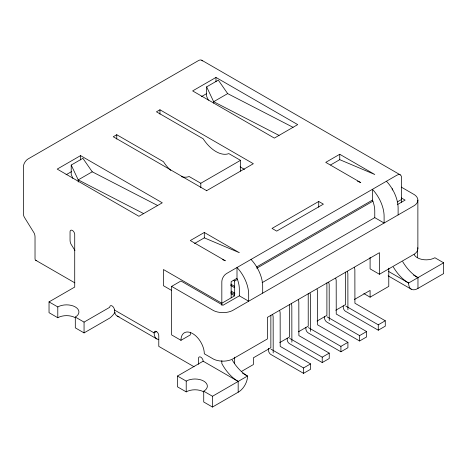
<?xml version="1.0" encoding="UTF-8"?>
<svg xmlns="http://www.w3.org/2000/svg" width="467" height="467" viewBox="0 0 467 467"><rect width="100%" height="100%" fill="white"/><g stroke="black" fill="none" stroke-linecap="round" stroke-linejoin="round"><path stroke-width="0.7" d="M80.558 155.622L57.207 169.101L138.933 216.285L162.282 202.806L80.558 155.622L80.558 159.936M170.788 170.426A28.277 16.327 60 0 1 163.45 161.687L116.75 134.73L113.248 136.749L206.648 190.67M206.391 190.822L253.347 163.713L159.947 109.786L156.445 111.811L203.145 138.769A28.277 16.327 60 0 0 228.83 153.602L240.505 160.339L240.505 171.126M215.987 77.434L192.637 90.913L274.363 138.098L297.712 124.613L215.987 77.434L215.987 81.748M72.899 178.376L71.218 174.495L71.218 165.061L82.892 158.319L92.233 171.798L157.613 205.503M208.329 100.189L206.648 96.307L206.648 86.868L218.322 80.131L227.662 93.61L293.043 127.31M66.045 174.786L71.72 171.506M201.475 96.599L206.519 93.68M92.233 171.798L78.222 179.888L78.222 182.042M227.662 93.61L213.653 101.701L213.653 103.137M181.465 176.695A28.277 16.327 60 0 0 189.135 176.52L200.81 183.257L240.505 160.339M75.304 317.735A12.381 7.151 0 0 0 57.791 317.735L49.035 312.68L49.035 301.892L74.72 287.065L74.72 234.487A3.304 1.909 60 0 0 72.385 230.441A3.304 1.909 60 0 0 70.05 231.79L70.05 239.88A13.362 7.717 -60 0 0 71.136 244.334L74.936 250.475M194.564 243.482L204.312 237.855L239.338 252.688L204.312 232.467L190.303 240.552L225.327 260.773L222.683 259.652M330.607 164.944L339.743 159.667L374.767 174.495L339.743 154.273L325.733 162.364L360.757 182.585L357.453 181.184M49.035 301.892L57.791 306.947A12.381 7.151 0 0 1 75.304 306.947A12.381 7.151 0 0 1 75.304 317.058L84.06 322.113L109.745 307.286A3.304 1.909 60 0 1 112.08 305.938A3.304 1.909 60 0 1 114.415 309.983A13.21 7.624 -60 0 0 119.085 316.626M75.304 317.058L75.304 327.846L84.06 332.901L109.745 318.068A15.855 9.153 -60 0 0 115.063 312.271M190.559 332.259A16.508 9.533 60 0 0 190.303 334.921L180.963 340.315L171.623 334.921L171.623 286.388L180.963 280.994L222.993 305.26L239.338 295.827L248.678 301.215L248.678 294.479A26.829 15.493 60 0 0 237.002 267.515L237.002 278.297A21.879 12.632 60 0 1 239.338 289.085L239.338 295.827M318.728 201.458L272.027 228.421L276.697 231.118L323.397 204.155L318.728 201.458L318.728 207.208M237.002 278.297L231.165 281.671L231.165 297.847M256.646 266.961L372.433 200.109L372.433 189.328A26.829 15.493 60 0 1 384.108 216.285L384.108 223.028L374.767 217.634L262.11 282.675M233.412 280.27L234.667 280.994L237.195 279.535M256.774 268.233L372.987 201.137M156.603 331.459L154.11 332.901L114.415 309.983M234.667 280.994L234.667 295.827L221.825 303.241L163.45 269.535L163.45 285.716L171.611 290.427M397.259 201.954L401.62 199.438M397.58 204.464L405.123 200.109L401.357 197.938M177.46 376.04L203.145 361.207L238.17 381.428L238.17 392.216L212.485 407.043L203.729 401.988L203.729 391.206A12.381 7.151 0 0 0 203.729 381.095A12.381 7.151 0 0 0 186.216 381.095L177.46 376.04L177.46 386.822L186.216 391.877A12.381 7.151 0 0 1 203.729 391.877M370.097 257.358L370.097 268.864L379.438 274.257L414.462 254.036A14.5 8.371 0 0 0 417.772 247.668M279.71 342.62L289.54 336.941L289.54 304.443M298.39 331.833L308.22 326.159L308.22 293.661M317.07 321.051L326.9 315.371L326.9 282.874M335.75 310.263L345.58 304.589L345.58 272.092M354.459 299.464L370.097 290.433L370.097 297.175L363.84 293.562M241.515 371.411L253.347 364.581L253.347 357.839L270.86 347.728L270.86 315.231M370.097 297.175L388.777 286.388L388.777 268.181M203.729 391.206L212.485 396.261L247.51 376.04A30.945 17.869 60 0 1 232.227 360.034M393.342 267.013A30.945 17.869 60 0 0 408.625 283.02A12.854 7.419 -60 0 0 417.965 288.413L443.65 273.58L443.65 262.798L408.625 283.02L388.544 271.426M271.012 349.164L303.55 367.949L310.555 363.904L310.555 369.298L303.55 373.343L270.86 354.471A3.304 1.909 60 0 1 268.525 350.425L268.525 348.277M289.692 338.382L322.23 357.167L329.235 353.122L329.235 358.51L322.23 362.555L289.54 343.683A3.304 1.909 60 0 1 287.205 339.637L287.205 338.207M308.372 327.595L340.91 346.38L347.915 342.334L347.915 347.728L340.91 351.774L308.22 332.901A3.304 1.909 60 0 1 305.885 328.856L305.885 327.425M327.052 316.813L359.59 335.598L366.595 331.552L366.595 336.941L359.59 340.986L326.9 322.113A3.304 1.909 60 0 1 324.565 318.068L324.565 316.638M345.732 306.025L378.27 324.81L385.275 320.765L385.275 326.159L378.27 330.204L345.58 311.331A3.304 1.909 60 0 1 343.245 307.286L343.245 305.856M279.032 135.401L213.653 101.701L206.648 86.868M143.602 213.588L78.222 179.888L71.218 165.061M201.779 60.255L400.254 174.845M401.287 187.109L414.462 194.716A14.5 8.371 0 0 1 414.462 205.503L232.333 310.654A14.5 8.371 0 0 1 213.653 310.654L171.623 286.388M443.65 262.798L434.894 257.743A12.381 7.151 0 0 1 414.176 254.538M240.096 166.842L244.51 169.393M413.564 275.086L417.965 277.626L417.965 288.413M388.141 275.839L411.281 289.201M385.275 320.765L354.92 303.241L354.867 269.798A9.918 5.727 60 0 0 354.395 267.486M366.595 331.552L336.24 314.028L336.187 280.585A9.918 5.727 60 0 0 335.715 278.268M347.915 342.334L317.56 324.81L317.507 291.367A9.918 5.727 60 0 0 317.035 289.055M230.733 284.117L234.492 286.289M230.622 285.401L234.381 287.573M231.136 291.093L234.889 293.258M230.751 292.214L234.533 294.403M230.902 293.65L234.667 295.827M329.235 353.122L298.88 335.598L298.827 302.155A9.918 5.727 60 0 0 298.355 299.837M310.555 363.904L280.2 346.38L280.147 312.937A9.918 5.727 60 0 0 279.675 310.625M242.478 373.133L247.51 376.04A12.854 7.419 -60 0 1 238.17 392.216M35.708 260.265L74.837 282.856M117.153 316.031L156.848 338.943M194.062 366.753L158.78 346.38L158.78 335.598A3.304 1.909 60 0 0 156.445 331.552A3.304 1.909 60 0 0 154.11 332.901A13.21 7.624 -60 0 0 158.78 339.544M417.872 200.109L417.872 248.642M417.381 249.787L417.381 257.696M401.62 202.252L401.62 177.869A6.602 3.812 -60 0 0 396.95 175.172L226.495 273.58A6.602 3.812 -60 0 0 221.825 281.671L221.825 305.348M398.118 214.937L398.118 208.2A26.829 15.493 60 0 0 386.442 181.237M392.28 188.65L392.28 190.057M379.438 274.257L379.438 252.688L267.358 317.397L267.358 338.966L232.333 359.187A14.5 8.371 0 0 1 213.653 359.187L204.312 353.793A16.508 9.533 60 0 0 192.637 333.572A16.508 9.533 60 0 0 180.963 340.315M378.27 324.81L378.27 330.204M374.767 217.634L374.767 210.897A21.879 12.632 60 0 0 372.433 200.109M359.59 335.598L359.59 340.986M347.915 309.802L347.862 273.843A9.918 5.727 60 0 0 347.39 271.525M340.91 346.38L340.91 351.774M339.743 154.273L339.743 159.667M329.235 320.59L329.182 284.631A9.918 5.727 60 0 0 328.71 282.313M322.23 357.167L322.23 362.555M310.555 331.372L310.502 295.413A9.918 5.727 60 0 0 310.03 293.095M303.55 367.949L303.55 373.343M291.875 342.159L291.822 306.2A9.918 5.727 60 0 0 291.35 303.883M273.195 352.941L273.142 316.982A9.918 5.727 60 0 0 272.67 314.665M262.688 293.13L262.688 286.388A26.829 15.493 60 0 0 251.012 259.424M234.667 357.156L234.667 363.711M221.825 360.635L221.825 363.524A30.945 17.869 60 0 0 238.17 381.428M212.485 396.261L212.485 407.043M204.312 232.467L204.312 237.855M200.81 183.257L200.81 187.571M198.475 364.266L198.475 358.51A3.304 1.909 60 0 1 200.81 357.167A3.304 1.909 60 0 1 203.145 361.207M186.216 381.095L186.216 391.877M159.947 109.786L159.947 114.1M116.75 134.73L116.75 139.043M84.06 322.113L84.06 332.901M57.791 306.947L57.791 317.735M36.753 260.358A3.304 1.909 -60 0 1 35.025 258.753L35.025 237.183A13.362 7.717 -60 0 0 33.939 232.729L24.436 217.371A13.362 7.717 -60 0 1 23.35 212.917L23.35 167.081A6.602 3.812 -60 0 1 28.02 158.99L198.475 60.582A6.602 3.812 -60 0 1 202.52 60.944M417.965 277.626A30.945 17.869 60 0 1 402.682 261.619"/></g></svg>
